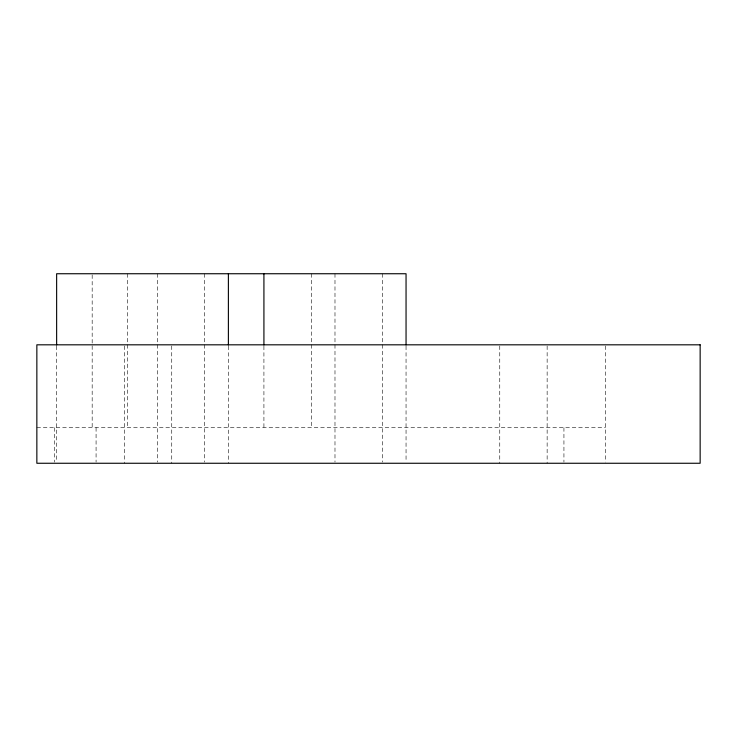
<?xml version="1.0" encoding="UTF-8"?>
<svg xmlns="http://www.w3.org/2000/svg" width="737" height="737" viewBox="0 0 737 737"><rect width="100%" height="100%" fill="white"/><g stroke="black" fill="none" stroke-linecap="round" stroke-linejoin="round"><path stroke-width="0.55" stroke-dasharray="3.69 2.76" d="M36.85 427.727L605.39 427.727M605.39 345.966L605.39 462.108M563.934 427.727L563.934 462.108M547.14 345.957L547.14 463.26M499.76 345.957L499.76 463.26M406.05 346.104L406.05 462.108M382.365 273.74L382.365 462.108M334.985 273.74L334.985 462.108M311.3 273.74L311.3 427.727M263.92 346.132L263.92 427.727M228.387 346.132L228.387 463.26M204.693 273.74L204.693 462.108M171.739 345.957L171.739 463.26M157.313 273.74L157.313 462.108M127.704 273.74L127.704 427.727M124.36 345.957L124.36 463.26M96.077 427.727L96.077 462.108M92.171 274.892L92.171 427.727M56.638 346.104L56.638 462.108M54.621 427.727L54.621 462.108"/><path stroke-width="1.11" d="M406.05 344.953L406.05 273.74L56.638 273.74L56.638 344.99M263.92 273.74L263.92 344.99M228.387 273.74L228.387 344.99M700.15 344.815L36.85 344.815L36.85 463.26L700.15 463.26L700.15 344.815"/></g></svg>
